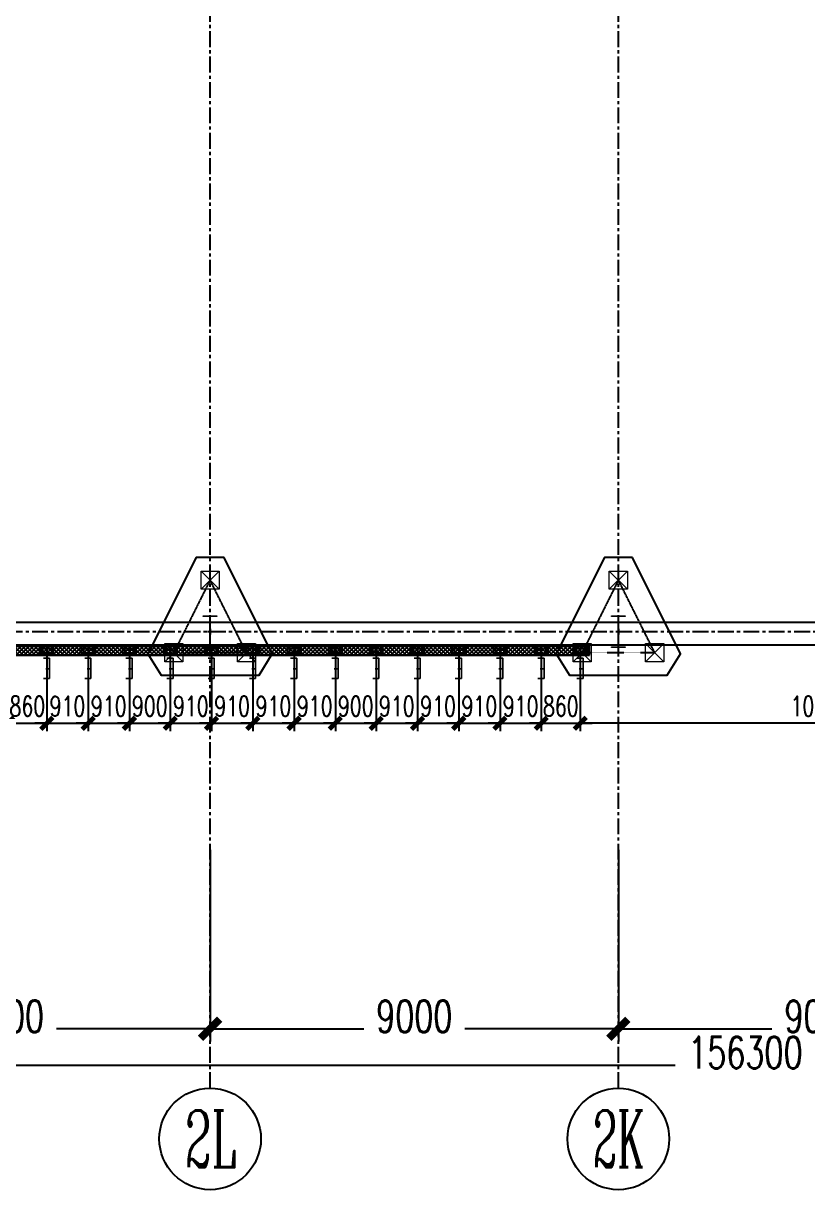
# Model space of a CAD drawing. Extents: x 782294 to 1727252, y -631030 to 17645.
# Drawn here: x 1080437 to 1097727, y -410193 to -384468 of the extents above; entities that cross this region are included whole.
import ezdxf
from ezdxf.enums import TextEntityAlignment as Align

# ---------------------------------------------------------------- set-up
doc = ezdxf.new("R2010")
doc.units = 0
doc.linetypes.add('CENTER', pattern=[2, 1.25, -0.25, 0.25, -0.25])
doc.layers.get('Defpoints').update_dxf_attribs({"color": 210})
for name, color, linetype in [('!ZN3-铝板幕墙-3', 3, 'Continuous'), ('2钢材断面', 2, 'Continuous'), ('30预埋件', 30, 'Continuous'), ('3符号', 3, 'Continuous'), ('40钢材投影', 40, 'Continuous'), ('ALT_CEN-0-30', 1, 'CENTER'), ('DIM', 173, 'Continuous'), ('DOTE', 1, 'CENTER'), ('S-BKL', 4, 'Continuous'), ('S-DOTE1', 140, 'CENTER'), ('S-HATCH1-W', 252, 'Continuous'), ('结构轮廓线', 1, 'Continuous')]:
    doc.layers.add(name, color=color, linetype=linetype)
doc.layers.add('S-col', color=2, linetype='Continuous', lineweight=0)
doc.layers.add('S-zhuang', color=1, linetype='Continuous', lineweight=0)
doc.styles.add('_TCH_AXIS', font='COMPLEX', dxfattribs={"bigfont": 'GBCBIG'})
doc.styles.add('DHTEXT-1', font='romans.shx', dxfattribs={"width": 0.7, "bigfont": 'chinese.shx'})
doc.dimstyles.new('ZN175', dxfattribs={"dimscale": 175, "dimtxt": 2.5, "dimasz": 1.5, "dimexe": 1, "dimexo": 2, "dimgap": 0.9, "dimtad": 1, "dimdec": 0, "dimdsep": 46, "dimtxsty": 'DHTEXT-1', "dimblk": 'ARCHTICK', "dimcen": 2.5, "dimclrd": 173, "dimclre": 173, "dimclrt": 7, "dimazin": 2, "dimtfac": 1, "dimtdec": 0, "dimtix": 1, "dimtmove": 2, "dimatfit": 3, "dimfxl": 0, "dimtolj": 1, "dimtzin": 0, "dimarcsym": 0})
doc.dimstyles.new('ZN280', dxfattribs={"dimscale": 280, "dimtxt": 2.5, "dimasz": 1.5, "dimexe": 1, "dimexo": 2, "dimgap": 0.9, "dimtad": 1, "dimdec": 0, "dimdsep": 46, "dimtxsty": 'DHTEXT-1', "dimblk": 'ARCHTICK', "dimcen": 2.5, "dimclrd": 173, "dimclre": 173, "dimclrt": 7, "dimazin": 2, "dimtfac": 1, "dimtdec": 0, "dimtix": 1, "dimtmove": 2, "dimatfit": 3, "dimfxl": 0, "dimarcsym": 0})

# ---------------------------------------------------------------- blocks, each defined once
blk = doc.blocks.new('_ArchTick')
at = {"color": 0, "linetype": 'ByBlock', "const_width": 0.4}
blk.add_lwpolyline([(-0.5, -0.5), (0.5, 0.5)], dxfattribs=at)
blk = doc.blocks.new('*D1442')
at = {"layer": 'Defpoints', "color": 0, "ltscale": 2800, "transparency": 16777216}
for p in [(57300, -4250), (66300, -4250), (66300, -8759)]:
    blk.add_point(p, dxfattribs=at)
at = {"layer": 'DIM', "color": 173, "linetype": 'ByBlock', "lineweight": -2, "ltscale": 2800, "transparency": 16777216}
for p, q in [((57300, -4810), (57300, -9039)), ((66300, -4810), (66300, -9039)), ((57300, -8759), (60685, -8759)), ((66300, -8759), (62915, -8759))]:
    blk.add_line(p, q, dxfattribs=at)
at = {"layer": 'DIM', "color": 173, "lineweight": -2, "ltscale": 2800, "transparency": 16777216, "xscale": 420, "yscale": 420, "zscale": 420, "rotation": 180}
blk.add_blockref('_ArchTick', (57300, -8759), dxfattribs=at)
at = {"layer": 'DIM', "color": 173, "lineweight": -2, "ltscale": 2800, "transparency": 16777216, "xscale": 420, "yscale": 420, "zscale": 420}
blk.add_blockref('_ArchTick', (66300, -8759), dxfattribs=at)
at = {"layer": 'DIM', "color": 7, "ltscale": 2800, "transparency": 16777216, "insert": (61800, -8484), "char_height": 700, "attachment_point": 5, "style": 'DHTEXT-1'}
blk.add_mtext('9000', dxfattribs=at)
blk = doc.blocks.new('*D1443')
at = {"layer": 'Defpoints', "color": 0, "ltscale": 2800, "transparency": 16777216}
for p in [(66300, -4250), (75300, -4250), (75300, -8759)]:
    blk.add_point(p, dxfattribs=at)
at = {"layer": 'DIM', "color": 173, "linetype": 'ByBlock', "lineweight": -2, "ltscale": 2800, "transparency": 16777216}
for p, q in [((66300, -4810), (66300, -9039)), ((75300, -4810), (75300, -9039)), ((66300, -8759), (69685, -8759)), ((75300, -8759), (71915, -8759))]:
    blk.add_line(p, q, dxfattribs=at)
at = {"layer": 'DIM', "color": 173, "lineweight": -2, "ltscale": 2800, "transparency": 16777216, "xscale": 420, "yscale": 420, "zscale": 420, "rotation": 180}
blk.add_blockref('_ArchTick', (66300, -8759), dxfattribs=at)
at = {"layer": 'DIM', "color": 173, "lineweight": -2, "ltscale": 2800, "transparency": 16777216, "xscale": 420, "yscale": 420, "zscale": 420}
blk.add_blockref('_ArchTick', (75300, -8759), dxfattribs=at)
at = {"layer": 'DIM', "color": 7, "ltscale": 2800, "transparency": 16777216, "insert": (70800, -8484), "char_height": 700, "attachment_point": 5, "style": 'DHTEXT-1'}
blk.add_mtext('9000', dxfattribs=at)
blk = doc.blocks.new('*D1444')
at = {"layer": 'Defpoints', "color": 0, "ltscale": 2800, "transparency": 16777216}
for p in [(75300, -4250), (84300, -4250), (84300, -8759)]:
    blk.add_point(p, dxfattribs=at)
at = {"layer": 'DIM', "color": 173, "linetype": 'ByBlock', "lineweight": -2, "ltscale": 2800, "transparency": 16777216}
for p, q in [((75300, -4810), (75300, -9039)), ((84300, -4810), (84300, -9039)), ((75300, -8759), (78685, -8759)), ((84300, -8759), (80915, -8759))]:
    blk.add_line(p, q, dxfattribs=at)
at = {"layer": 'DIM', "color": 173, "lineweight": -2, "ltscale": 2800, "transparency": 16777216, "xscale": 420, "yscale": 420, "zscale": 420, "rotation": 180}
blk.add_blockref('_ArchTick', (75300, -8759), dxfattribs=at)
at = {"layer": 'DIM', "color": 173, "lineweight": -2, "ltscale": 2800, "transparency": 16777216, "xscale": 420, "yscale": 420, "zscale": 420}
blk.add_blockref('_ArchTick', (84300, -8759), dxfattribs=at)
at = {"layer": 'DIM', "color": 7, "ltscale": 2800, "transparency": 16777216, "insert": (79800, -8484), "char_height": 700, "attachment_point": 5, "style": 'DHTEXT-1'}
blk.add_mtext('9000', dxfattribs=at)
blk = doc.blocks.new('*D1427')
at = {"layer": 'Defpoints', "color": 0, "ltscale": 2800, "transparency": 16777216}
for p in [(0, -4350), (156300, -4350), (156300, -9559)]:
    blk.add_point(p, dxfattribs=at)
at = {"layer": 'DIM', "color": 173, "linetype": 'ByBlock', "lineweight": -2, "ltscale": 2800, "transparency": 16777216}
for p, q in [((0, -4910), (0, -9839)), ((156300, -4910), (156300, -9839)), ((0, -9559), (76553, -9559)), ((156300, -9559), (79647, -9559))]:
    blk.add_line(p, q, dxfattribs=at)
at = {"layer": 'DIM', "color": 173, "lineweight": -2, "ltscale": 2800, "transparency": 16777216, "xscale": 420, "yscale": 420, "zscale": 420, "rotation": 180}
blk.add_blockref('_ArchTick', (0, -9559), dxfattribs=at)
at = {"layer": 'DIM', "color": 173, "lineweight": -2, "ltscale": 2800, "transparency": 16777216, "xscale": 420, "yscale": 420, "zscale": 420}
blk.add_blockref('_ArchTick', (156300, -9559), dxfattribs=at)
at = {"layer": 'DIM', "color": 7, "ltscale": 2800, "transparency": 16777216, "insert": (78100, -9284), "char_height": 700, "attachment_point": 5, "style": 'DHTEXT-1'}
blk.add_mtext('156300', dxfattribs=at)
blk = doc.blocks.new('卓越-轴号')
blk.add_circle((0, 0), 4)
at = {"color": 0, "style": '_TCH_AXIS', "width": 1.041667, "flags": 8}
blk.add_attdef('A', text='', height=4.48, dxfattribs=at).set_placement((-2, -2.24), (2, -2.24), align=Align.FIT)
blk = doc.blocks.new('20250913105916')
at = {"layer": '结构轮廓线', "color": 1, "ltscale": 500}
for p, q in [((74660, -520), (74660, -300)), ((61640, -520), (74660, -520))]:
    blk.add_line(p, q, dxfattribs=at)
blk = doc.blocks.new('20250902145151')
at = {"layer": '2钢材断面'}
for p, q in [((150, 100), (-150, 100)), ((-150, 100), (-150, -100)), ((150, -100), (150, 100)), ((-150, -100), (150, -100))]:
    blk.add_line(p, q, dxfattribs=at)
at = {"layer": '40钢材投影'}
for centre, radius in [((-100, 50), 10), ((-100, 50), 5), ((0, 50), 10), ((0, 50), 5), ((100, 50), 10), ((100, 50), 5), ((-100, -50), 10), ((-100, -50), 5), ((0, -50), 10), ((0, -50), 5), ((100, -50), 10), ((100, -50), 5)]:
    blk.add_circle(centre, radius, dxfattribs=at)
at = {"layer": 'ALT_CEN-0-30', "ltscale": 20}
for p, q in [((-150, 50), (150, 50)), ((-100, 100), (-100, -100)), ((0, 100), (0, -100)), ((100, 100), (100, -100)), ((-150, -50), (150, -50))]:
    blk.add_line(p, q, dxfattribs=at)
blk = doc.blocks.new('20250912153858')
at = {"ltscale": 50}
blk.add_blockref('20250902145151', (0, 100), dxfattribs=at)
at = {"layer": '30预埋件', "style": 'DHTEXT-1', "text_generation_flag": 6, "width": 0.55}
blk.add_attdef('B', (105, -65), '', height=450, dxfattribs=at)
blk = doc.blocks.new('20250913102643')
at = {"layer": '结构轮廓线', "ltscale": 500}
for p in [(62700, -520), (63610, -520), (64520, -520), (65420, -520), (66330, -520), (67240, -520), (68150, -520), (69060, -520), (69960, -520), (70870, -520), (71780, -520), (72690, -520), (73600, -520), (74460, -520)]:
    blk.add_blockref('20250912153858', p, dxfattribs=at).add_auto_attribs({'B': 'E'})
blk = doc.blocks.new('*D863')
at = {"layer": 'Defpoints', "color": 0, "ltscale": 1750, "transparency": 16777216}
for p in [(1091855, -397877), (1092715, -397877), (1092715, -399906)]:
    blk.add_point(p, dxfattribs=at)
at = {"layer": 'DIM', "color": 173, "linetype": 'ByBlock', "lineweight": -2, "ltscale": 1750, "transparency": 16777216}
for p, q in [((1091855, -398227), (1091855, -400081)), ((1092715, -398227), (1092715, -400081)), ((1091855, -399906), (1091592, -399906)), ((1091855, -399906), (1092715, -399906)), ((1092715, -399906), (1092977, -399906))]:
    blk.add_line(p, q, dxfattribs=at)
at = {"layer": 'DIM', "color": 173, "lineweight": -2, "ltscale": 1750, "transparency": 16777216, "xscale": 262.5, "yscale": 262.5, "zscale": 262.5}
blk.add_blockref('_ArchTick', (1091855, -399906), dxfattribs=at)
at = {"layer": 'DIM', "color": 173, "lineweight": -2, "ltscale": 1750, "transparency": 16777216, "xscale": 262.5, "yscale": 262.5, "zscale": 262.5, "rotation": 180}
blk.add_blockref('_ArchTick', (1092715, -399906), dxfattribs=at)
at = {"layer": 'DIM', "color": 7, "ltscale": 1750, "transparency": 16777216, "insert": (1092285, -399529), "char_height": 437.5, "attachment_point": 5, "style": 'DHTEXT-1'}
blk.add_mtext('\\A1;860', dxfattribs=at)
blk = doc.blocks.new('*D864')
at = {"layer": 'Defpoints', "color": 0, "ltscale": 1750, "transparency": 16777216}
for p in [(1090945, -397877), (1091855, -397877), (1091855, -399906)]:
    blk.add_point(p, dxfattribs=at)
at = {"layer": 'DIM', "color": 173, "linetype": 'ByBlock', "lineweight": -2, "ltscale": 1750, "transparency": 16777216}
for p, q in [((1090945, -398227), (1090945, -400081)), ((1091855, -398227), (1091855, -400081)), ((1090945, -399906), (1090682, -399906)), ((1090945, -399906), (1091855, -399906)), ((1091855, -399906), (1092117, -399906))]:
    blk.add_line(p, q, dxfattribs=at)
at = {"layer": 'DIM', "color": 173, "lineweight": -2, "ltscale": 1750, "transparency": 16777216, "xscale": 262.5, "yscale": 262.5, "zscale": 262.5}
blk.add_blockref('_ArchTick', (1090945, -399906), dxfattribs=at)
at = {"layer": 'DIM', "color": 173, "lineweight": -2, "ltscale": 1750, "transparency": 16777216, "xscale": 262.5, "yscale": 262.5, "zscale": 262.5, "rotation": 180}
blk.add_blockref('_ArchTick', (1091855, -399906), dxfattribs=at)
at = {"layer": 'DIM', "color": 7, "ltscale": 1750, "transparency": 16777216, "insert": (1091400, -399529), "char_height": 437.5, "attachment_point": 5, "style": 'DHTEXT-1'}
blk.add_mtext('\\A1;910', dxfattribs=at)
blk = doc.blocks.new('*D865')
at = {"layer": 'Defpoints', "color": 0, "ltscale": 1750, "transparency": 16777216}
for p in [(1090035, -397877), (1090945, -397877), (1090945, -399906)]:
    blk.add_point(p, dxfattribs=at)
at = {"layer": 'DIM', "color": 173, "linetype": 'ByBlock', "lineweight": -2, "ltscale": 1750, "transparency": 16777216}
for p, q in [((1090035, -398227), (1090035, -400081)), ((1090945, -398227), (1090945, -400081)), ((1090035, -399906), (1089772, -399906)), ((1090035, -399906), (1090945, -399906)), ((1090945, -399906), (1091207, -399906))]:
    blk.add_line(p, q, dxfattribs=at)
at = {"layer": 'DIM', "color": 173, "lineweight": -2, "ltscale": 1750, "transparency": 16777216, "xscale": 262.5, "yscale": 262.5, "zscale": 262.5}
blk.add_blockref('_ArchTick', (1090035, -399906), dxfattribs=at)
at = {"layer": 'DIM', "color": 173, "lineweight": -2, "ltscale": 1750, "transparency": 16777216, "xscale": 262.5, "yscale": 262.5, "zscale": 262.5, "rotation": 180}
blk.add_blockref('_ArchTick', (1090945, -399906), dxfattribs=at)
at = {"layer": 'DIM', "color": 7, "ltscale": 1750, "transparency": 16777216, "insert": (1090490, -399529), "char_height": 437.5, "attachment_point": 5, "style": 'DHTEXT-1'}
blk.add_mtext('\\A1;910', dxfattribs=at)
blk = doc.blocks.new('*D866')
at = {"layer": 'Defpoints', "color": 0, "ltscale": 1750, "transparency": 16777216}
for p in [(1089125, -397877), (1090035, -397877), (1090035, -399906)]:
    blk.add_point(p, dxfattribs=at)
at = {"layer": 'DIM', "color": 173, "linetype": 'ByBlock', "lineweight": -2, "ltscale": 1750, "transparency": 16777216}
for p, q in [((1089125, -398227), (1089125, -400081)), ((1090035, -398227), (1090035, -400081)), ((1089125, -399906), (1088862, -399906)), ((1089125, -399906), (1090035, -399906)), ((1090035, -399906), (1090297, -399906))]:
    blk.add_line(p, q, dxfattribs=at)
at = {"layer": 'DIM', "color": 173, "lineweight": -2, "ltscale": 1750, "transparency": 16777216, "xscale": 262.5, "yscale": 262.5, "zscale": 262.5}
blk.add_blockref('_ArchTick', (1089125, -399906), dxfattribs=at)
at = {"layer": 'DIM', "color": 173, "lineweight": -2, "ltscale": 1750, "transparency": 16777216, "xscale": 262.5, "yscale": 262.5, "zscale": 262.5, "rotation": 180}
blk.add_blockref('_ArchTick', (1090035, -399906), dxfattribs=at)
at = {"layer": 'DIM', "color": 7, "ltscale": 1750, "transparency": 16777216, "insert": (1089580, -399529), "char_height": 437.5, "attachment_point": 5, "style": 'DHTEXT-1'}
blk.add_mtext('\\A1;910', dxfattribs=at)
blk = doc.blocks.new('*D867')
at = {"layer": 'Defpoints', "color": 0, "ltscale": 1750, "transparency": 16777216}
for p in [(1088215, -397877), (1089125, -397877), (1089125, -399906)]:
    blk.add_point(p, dxfattribs=at)
at = {"layer": 'DIM', "color": 173, "linetype": 'ByBlock', "lineweight": -2, "ltscale": 1750, "transparency": 16777216}
for p, q in [((1088215, -398227), (1088215, -400081)), ((1089125, -398227), (1089125, -400081)), ((1088215, -399906), (1087952, -399906)), ((1088215, -399906), (1089125, -399906)), ((1089125, -399906), (1089387, -399906))]:
    blk.add_line(p, q, dxfattribs=at)
at = {"layer": 'DIM', "color": 173, "lineweight": -2, "ltscale": 1750, "transparency": 16777216, "xscale": 262.5, "yscale": 262.5, "zscale": 262.5}
blk.add_blockref('_ArchTick', (1088215, -399906), dxfattribs=at)
at = {"layer": 'DIM', "color": 173, "lineweight": -2, "ltscale": 1750, "transparency": 16777216, "xscale": 262.5, "yscale": 262.5, "zscale": 262.5, "rotation": 180}
blk.add_blockref('_ArchTick', (1089125, -399906), dxfattribs=at)
at = {"layer": 'DIM', "color": 7, "ltscale": 1750, "transparency": 16777216, "insert": (1088670, -399529), "char_height": 437.5, "attachment_point": 5, "style": 'DHTEXT-1'}
blk.add_mtext('\\A1;910', dxfattribs=at)
blk = doc.blocks.new('*D868')
at = {"layer": 'Defpoints', "color": 0, "ltscale": 1750, "transparency": 16777216}
for p in [(1087315, -397877), (1088215, -397877), (1088215, -399906)]:
    blk.add_point(p, dxfattribs=at)
at = {"layer": 'DIM', "color": 173, "linetype": 'ByBlock', "lineweight": -2, "ltscale": 1750, "transparency": 16777216}
for p, q in [((1087315, -398227), (1087315, -400081)), ((1088215, -398227), (1088215, -400081)), ((1087315, -399906), (1087052, -399906)), ((1087315, -399906), (1088215, -399906)), ((1088215, -399906), (1088477, -399906))]:
    blk.add_line(p, q, dxfattribs=at)
at = {"layer": 'DIM', "color": 173, "lineweight": -2, "ltscale": 1750, "transparency": 16777216, "xscale": 262.5, "yscale": 262.5, "zscale": 262.5}
blk.add_blockref('_ArchTick', (1087315, -399906), dxfattribs=at)
at = {"layer": 'DIM', "color": 173, "lineweight": -2, "ltscale": 1750, "transparency": 16777216, "xscale": 262.5, "yscale": 262.5, "zscale": 262.5, "rotation": 180}
blk.add_blockref('_ArchTick', (1088215, -399906), dxfattribs=at)
at = {"layer": 'DIM', "color": 7, "ltscale": 1750, "transparency": 16777216, "insert": (1087765, -399529), "char_height": 437.5, "attachment_point": 5, "style": 'DHTEXT-1'}
blk.add_mtext('\\A1;900', dxfattribs=at)
blk = doc.blocks.new('*D869')
at = {"layer": 'Defpoints', "color": 0, "ltscale": 1750, "transparency": 16777216}
for p in [(1086405, -397877), (1087315, -397877), (1087315, -399906)]:
    blk.add_point(p, dxfattribs=at)
at = {"layer": 'DIM', "color": 173, "linetype": 'ByBlock', "lineweight": -2, "ltscale": 1750, "transparency": 16777216}
for p, q in [((1086405, -398227), (1086405, -400081)), ((1087315, -398227), (1087315, -400081)), ((1086405, -399906), (1086142, -399906)), ((1086405, -399906), (1087315, -399906)), ((1087315, -399906), (1087577, -399906))]:
    blk.add_line(p, q, dxfattribs=at)
at = {"layer": 'DIM', "color": 173, "lineweight": -2, "ltscale": 1750, "transparency": 16777216, "xscale": 262.5, "yscale": 262.5, "zscale": 262.5}
blk.add_blockref('_ArchTick', (1086405, -399906), dxfattribs=at)
at = {"layer": 'DIM', "color": 173, "lineweight": -2, "ltscale": 1750, "transparency": 16777216, "xscale": 262.5, "yscale": 262.5, "zscale": 262.5, "rotation": 180}
blk.add_blockref('_ArchTick', (1087315, -399906), dxfattribs=at)
at = {"layer": 'DIM', "color": 7, "ltscale": 1750, "transparency": 16777216, "insert": (1086860, -399529), "char_height": 437.5, "attachment_point": 5, "style": 'DHTEXT-1'}
blk.add_mtext('\\A1;910', dxfattribs=at)
blk = doc.blocks.new('*D870')
at = {"layer": 'Defpoints', "color": 0, "ltscale": 1750, "transparency": 16777216}
for p in [(1085495, -397877), (1086405, -397877), (1086405, -399906)]:
    blk.add_point(p, dxfattribs=at)
at = {"layer": 'DIM', "color": 173, "linetype": 'ByBlock', "lineweight": -2, "ltscale": 1750, "transparency": 16777216}
for p, q in [((1085495, -398227), (1085495, -400081)), ((1086405, -398227), (1086405, -400081)), ((1085495, -399906), (1085232, -399906)), ((1085495, -399906), (1086405, -399906)), ((1086405, -399906), (1086667, -399906))]:
    blk.add_line(p, q, dxfattribs=at)
at = {"layer": 'DIM', "color": 173, "lineweight": -2, "ltscale": 1750, "transparency": 16777216, "xscale": 262.5, "yscale": 262.5, "zscale": 262.5}
blk.add_blockref('_ArchTick', (1085495, -399906), dxfattribs=at)
at = {"layer": 'DIM', "color": 173, "lineweight": -2, "ltscale": 1750, "transparency": 16777216, "xscale": 262.5, "yscale": 262.5, "zscale": 262.5, "rotation": 180}
blk.add_blockref('_ArchTick', (1086405, -399906), dxfattribs=at)
at = {"layer": 'DIM', "color": 7, "ltscale": 1750, "transparency": 16777216, "insert": (1085950, -399529), "char_height": 437.5, "attachment_point": 5, "style": 'DHTEXT-1'}
blk.add_mtext('\\A1;910', dxfattribs=at)
blk = doc.blocks.new('*D871')
at = {"layer": 'Defpoints', "color": 0, "ltscale": 1750, "transparency": 16777216}
for p in [(1084585, -397877), (1085495, -397877), (1085495, -399906)]:
    blk.add_point(p, dxfattribs=at)
at = {"layer": 'DIM', "color": 173, "linetype": 'ByBlock', "lineweight": -2, "ltscale": 1750, "transparency": 16777216}
for p, q in [((1084585, -398227), (1084585, -400081)), ((1085495, -398227), (1085495, -400081)), ((1084585, -399906), (1084322, -399906)), ((1084585, -399906), (1085495, -399906)), ((1085495, -399906), (1085757, -399906))]:
    blk.add_line(p, q, dxfattribs=at)
at = {"layer": 'DIM', "color": 173, "lineweight": -2, "ltscale": 1750, "transparency": 16777216, "xscale": 262.5, "yscale": 262.5, "zscale": 262.5}
blk.add_blockref('_ArchTick', (1084585, -399906), dxfattribs=at)
at = {"layer": 'DIM', "color": 173, "lineweight": -2, "ltscale": 1750, "transparency": 16777216, "xscale": 262.5, "yscale": 262.5, "zscale": 262.5, "rotation": 180}
blk.add_blockref('_ArchTick', (1085495, -399906), dxfattribs=at)
at = {"layer": 'DIM', "color": 7, "ltscale": 1750, "transparency": 16777216, "insert": (1085040, -399529), "char_height": 437.5, "attachment_point": 5, "style": 'DHTEXT-1'}
blk.add_mtext('\\A1;910', dxfattribs=at)
blk = doc.blocks.new('*D872')
at = {"layer": 'Defpoints', "color": 0, "ltscale": 1750, "transparency": 16777216}
for p in [(1083675, -397877), (1084585, -397877), (1084585, -399906)]:
    blk.add_point(p, dxfattribs=at)
at = {"layer": 'DIM', "color": 173, "linetype": 'ByBlock', "lineweight": -2, "ltscale": 1750, "transparency": 16777216}
for p, q in [((1083675, -398227), (1083675, -400081)), ((1084585, -398227), (1084585, -400081)), ((1083675, -399906), (1083412, -399906)), ((1083675, -399906), (1084585, -399906)), ((1084585, -399906), (1084847, -399906))]:
    blk.add_line(p, q, dxfattribs=at)
at = {"layer": 'DIM', "color": 173, "lineweight": -2, "ltscale": 1750, "transparency": 16777216, "xscale": 262.5, "yscale": 262.5, "zscale": 262.5}
blk.add_blockref('_ArchTick', (1083675, -399906), dxfattribs=at)
at = {"layer": 'DIM', "color": 173, "lineweight": -2, "ltscale": 1750, "transparency": 16777216, "xscale": 262.5, "yscale": 262.5, "zscale": 262.5, "rotation": 180}
blk.add_blockref('_ArchTick', (1084585, -399906), dxfattribs=at)
at = {"layer": 'DIM', "color": 7, "ltscale": 1750, "transparency": 16777216, "insert": (1084130, -399529), "char_height": 437.5, "attachment_point": 5, "style": 'DHTEXT-1'}
blk.add_mtext('\\A1;910', dxfattribs=at)
blk = doc.blocks.new('*D873')
at = {"layer": 'Defpoints', "color": 0, "ltscale": 1750, "transparency": 16777216}
for p in [(1082775, -397877), (1083675, -397877), (1083675, -399906)]:
    blk.add_point(p, dxfattribs=at)
at = {"layer": 'DIM', "color": 173, "linetype": 'ByBlock', "lineweight": -2, "ltscale": 1750, "transparency": 16777216}
for p, q in [((1082775, -398227), (1082775, -400081)), ((1083675, -398227), (1083675, -400081)), ((1082775, -399906), (1082512, -399906)), ((1082775, -399906), (1083675, -399906)), ((1083675, -399906), (1083937, -399906))]:
    blk.add_line(p, q, dxfattribs=at)
at = {"layer": 'DIM', "color": 173, "lineweight": -2, "ltscale": 1750, "transparency": 16777216, "xscale": 262.5, "yscale": 262.5, "zscale": 262.5}
blk.add_blockref('_ArchTick', (1082775, -399906), dxfattribs=at)
at = {"layer": 'DIM', "color": 173, "lineweight": -2, "ltscale": 1750, "transparency": 16777216, "xscale": 262.5, "yscale": 262.5, "zscale": 262.5, "rotation": 180}
blk.add_blockref('_ArchTick', (1083675, -399906), dxfattribs=at)
at = {"layer": 'DIM', "color": 7, "ltscale": 1750, "transparency": 16777216, "insert": (1083225, -399529), "char_height": 437.5, "attachment_point": 5, "style": 'DHTEXT-1'}
blk.add_mtext('\\A1;900', dxfattribs=at)
blk = doc.blocks.new('*D874')
at = {"layer": 'Defpoints', "color": 0, "ltscale": 1750, "transparency": 16777216}
for p in [(1081865, -397877), (1082775, -397877), (1082775, -399906)]:
    blk.add_point(p, dxfattribs=at)
at = {"layer": 'DIM', "color": 173, "linetype": 'ByBlock', "lineweight": -2, "ltscale": 1750, "transparency": 16777216}
for p, q in [((1081865, -398227), (1081865, -400081)), ((1082775, -398227), (1082775, -400081)), ((1081865, -399906), (1081602, -399906)), ((1081865, -399906), (1082775, -399906)), ((1082775, -399906), (1083037, -399906))]:
    blk.add_line(p, q, dxfattribs=at)
at = {"layer": 'DIM', "color": 173, "lineweight": -2, "ltscale": 1750, "transparency": 16777216, "xscale": 262.5, "yscale": 262.5, "zscale": 262.5}
blk.add_blockref('_ArchTick', (1081865, -399906), dxfattribs=at)
at = {"layer": 'DIM', "color": 173, "lineweight": -2, "ltscale": 1750, "transparency": 16777216, "xscale": 262.5, "yscale": 262.5, "zscale": 262.5, "rotation": 180}
blk.add_blockref('_ArchTick', (1082775, -399906), dxfattribs=at)
at = {"layer": 'DIM', "color": 7, "ltscale": 1750, "transparency": 16777216, "insert": (1082320, -399529), "char_height": 437.5, "attachment_point": 5, "style": 'DHTEXT-1'}
blk.add_mtext('\\A1;910', dxfattribs=at)
blk = doc.blocks.new('*D875')
at = {"layer": 'Defpoints', "color": 0, "ltscale": 1750, "transparency": 16777216}
for p in [(1080955, -397877), (1081865, -397877), (1081865, -399906)]:
    blk.add_point(p, dxfattribs=at)
at = {"layer": 'DIM', "color": 173, "linetype": 'ByBlock', "lineweight": -2, "ltscale": 1750, "transparency": 16777216}
for p, q in [((1080955, -398227), (1080955, -400081)), ((1081865, -398227), (1081865, -400081)), ((1080955, -399906), (1080692, -399906)), ((1080955, -399906), (1081865, -399906)), ((1081865, -399906), (1082127, -399906))]:
    blk.add_line(p, q, dxfattribs=at)
at = {"layer": 'DIM', "color": 173, "lineweight": -2, "ltscale": 1750, "transparency": 16777216, "xscale": 262.5, "yscale": 262.5, "zscale": 262.5}
blk.add_blockref('_ArchTick', (1080955, -399906), dxfattribs=at)
at = {"layer": 'DIM', "color": 173, "lineweight": -2, "ltscale": 1750, "transparency": 16777216, "xscale": 262.5, "yscale": 262.5, "zscale": 262.5, "rotation": 180}
blk.add_blockref('_ArchTick', (1081865, -399906), dxfattribs=at)
at = {"layer": 'DIM', "color": 7, "ltscale": 1750, "transparency": 16777216, "insert": (1081410, -399529), "char_height": 437.5, "attachment_point": 5, "style": 'DHTEXT-1'}
blk.add_mtext('\\A1;910', dxfattribs=at)
blk = doc.blocks.new('*D876')
at = {"layer": 'Defpoints', "color": 0, "ltscale": 1750, "transparency": 16777216}
for p in [(1080095, -397877), (1080955, -397877), (1080955, -399906)]:
    blk.add_point(p, dxfattribs=at)
at = {"layer": 'DIM', "color": 173, "linetype": 'ByBlock', "lineweight": -2, "ltscale": 1750, "transparency": 16777216}
for p, q in [((1080095, -398227), (1080095, -400081)), ((1080955, -398227), (1080955, -400081)), ((1080095, -399906), (1079832, -399906)), ((1080095, -399906), (1080955, -399906)), ((1080955, -399906), (1081217, -399906))]:
    blk.add_line(p, q, dxfattribs=at)
at = {"layer": 'DIM', "color": 173, "lineweight": -2, "ltscale": 1750, "transparency": 16777216, "xscale": 262.5, "yscale": 262.5, "zscale": 262.5}
blk.add_blockref('_ArchTick', (1080095, -399906), dxfattribs=at)
at = {"layer": 'DIM', "color": 173, "lineweight": -2, "ltscale": 1750, "transparency": 16777216, "xscale": 262.5, "yscale": 262.5, "zscale": 262.5, "rotation": 180}
blk.add_blockref('_ArchTick', (1080955, -399906), dxfattribs=at)
at = {"layer": 'DIM', "color": 7, "ltscale": 1750, "transparency": 16777216, "insert": (1080525, -399529), "char_height": 437.5, "attachment_point": 5, "style": 'DHTEXT-1'}
blk.add_mtext('\\A1;860', dxfattribs=at)
blk = doc.blocks.new('*D1479')
at = {"layer": 'Defpoints', "color": 0, "ltscale": 1750, "transparency": 16777216}
for p in [(1092715, -397877), (1103295, -397877), (1092715, -399906)]:
    blk.add_point(p, dxfattribs=at)
at = {"layer": 'DIM', "color": 173, "linetype": 'ByBlock', "lineweight": -2, "ltscale": 1750, "transparency": 16777216}
for p, q in [((1092715, -398227), (1092715, -400081)), ((1103295, -398227), (1103295, -400081)), ((1103295, -399906), (1092715, -399906))]:
    blk.add_line(p, q, dxfattribs=at)
at = {"layer": 'DIM', "color": 173, "lineweight": -2, "ltscale": 1750, "transparency": 16777216, "xscale": 262.5, "yscale": 262.5, "zscale": 262.5, "rotation": 180}
blk.add_blockref('_ArchTick', (1092715, -399906), dxfattribs=at)
at = {"layer": 'DIM', "color": 173, "lineweight": -2, "ltscale": 1750, "transparency": 16777216, "xscale": 262.5, "yscale": 262.5, "zscale": 262.5}
blk.add_blockref('_ArchTick', (1103295, -399906), dxfattribs=at)
at = {"layer": 'DIM', "color": 7, "ltscale": 1750, "transparency": 16777216, "insert": (1098005, -399529), "char_height": 437.5, "attachment_point": 5, "style": 'DHTEXT-1'}
blk.add_mtext('\\A1;10580', dxfattribs=at)
blk = doc.blocks.new('20250922145540')
at = {"layer": 'S-col'}
blk.add_lwpolyline([(-195790, 766820), (-195490, 766820), (-195490, 766808), (-195636, 766808), (-195636, 766132), (-195490, 766132), (-195490, 766120), (-195790, 766120), (-195790, 766132), (-195644, 766132), (-195644, 766808), (-195790, 766808)], close=True, dxfattribs=at)
blk = doc.blocks.new('S-ZHUANG-400')
at = {"layer": 'S-zhuang'}
for p, q in [((200, -200), (-200, 200)), ((-200, -200), (200, 200))]:
    blk.add_line(p, q, dxfattribs=at)
blk.add_lwpolyline([(-200, 200), (200, 200), (200, -200), (-200, -200)], close=True, dxfattribs=at)
blk = doc.blocks.new('CT3')
at = {"layer": 'S-DOTE1', "ltscale": 0.25}
for p, q in [((-101758, -257494), (-101758, -257614)), ((-101698, -257554), (-101818, -257554))]:
    blk.add_line(p, q, dxfattribs=at)
at = {"layer": 'S-DOTE1', "linetype": 'CENTER', "ltscale": 0.25}
blk.add_lwpolyline([(-100958, -258016), (-101758, -256416), (-102558, -258016)], close=True, dxfattribs=at)
at = {"layer": 'S-HATCH1-W'}
blk.add_lwpolyline([(-101449, -255916), (-102067, -255916), (-103130, -258042), (-102837, -258516), (-100680, -258516), (-100387, -258042)], close=True, dxfattribs=at)
at = {"layer": 'S-zhuang', "rotation": 90}
for p in [(-101758, -256416), (-102558, -258016), (-100958, -258016)]:
    blk.add_blockref('S-ZHUANG-400', p, dxfattribs=at)
blk = doc.blocks.new('A$C8df6222d')
at = {"layer": 'S-HATCH1-W'}
h = blk.add_hatch(dxfattribs=at)
h.set_pattern_fill('ANSI37', color=256, scale=20)
h.set_pattern_definition([(45, (267058.46, 255298.27), (-44.90128, 44.90128), []), (135, (267058.46, 255298.27), (-44.90128, -44.90128), [])])
h.paths.add_polyline_path([(74610, -520), (74610, -320), (61690, -320), (61690, -520)])
at = {"layer": 'S-BKL'}
blk.add_line((156304, -300), (-4, -300), dxfattribs=at)
blk.add_lwpolyline([(156304, 200), (-4, 200)], dxfattribs=at)
at = {"layer": 'S-HATCH1-W'}
blk.add_lwpolyline([(61690, -320), (74610, -320), (74610, -520), (61690, -520)], close=True, dxfattribs=at)
for p in [(261940, -766470), (270940, -766470)]:
    blk.add_blockref('20250922145540', p)
at = {"layer": 'S-zhuang'}
for p in [(168058, 257554), (177058, 257554)]:
    blk.add_blockref('CT3', p, dxfattribs=at)
blk = doc.blocks.new('20250821100646')
at = {"layer": 'DOTE', "ltscale": 280}
for p, q in [((66300, -10067.4), (66300, 92720)), ((75300, -10067.4), (75300, 92720)), ((165204.2, 0), (-11095.8, 0))]:
    blk.add_line(p, q, dxfattribs=at)
at = {"layer": '3符号', "color": 7}
ref = blk.add_blockref('卓越-轴号', (66300, -11187.4), dxfattribs=dict(at, xscale=280, yscale=280, zscale=280))
ref.add_attrib('A', '2L', dxfattribs={"layer": '0', "color": 0, "height": 1254.4, "style": '_TCH_AXIS', "width": 0.535714}).set_placement((65740, -11814.6), (66860, -11814.6), align=Align.FIT)
ref = blk.add_blockref('卓越-轴号', (75300, -11187.4), dxfattribs=dict(at, xscale=280, yscale=280, zscale=280))
ref.add_attrib('A', '2K', dxfattribs={"layer": '0', "color": 0, "height": 1254.4, "style": '_TCH_AXIS', "width": 0.480769}).set_placement((74740, -11814.6), (75860, -11814.6), align=Align.FIT)
at = {"layer": 'DIM', "ltscale": 2800}
for base, p1, p2, picture, middle in [((156300, -9558.7), (0, -4350), (156300, -4350), '*D1427', (78100, -9283.7)), ((66300, -8758.7), (57300, -4250), (66300, -4250), '*D1442', (61800, -8483.7)), ((75300, -8758.7), (66300, -4250), (75300, -4250), '*D1443', (70800, -8483.7)), ((84300, -8758.7), (75300, -4250), (84300, -4250), '*D1444', (79800, -8483.7))]:
    dim = blk.add_linear_dim(base=base, p1=p1, p2=p2, angle=0, dimstyle='ZN280', dxfattribs=at)
    dim.commit()
    dim.dimension.update_dxf_attribs({"geometry": picture, "text_midpoint": middle, "dimtype": 129})

msp = doc.modelspace()

# ---------------------------------------------------------------- block references
at = {"layer": '!ZN3-铝板幕墙-3', "ltscale": 1750}
msp.add_blockref('A$C8df6222d', (1018254.9, -397885.7), dxfattribs=at)
at = {"layer": 'DIM', "ltscale": 1500}
msp.add_blockref('20250821100646', (1018254.9, -397885.7), dxfattribs=at)
at = {"layer": '结构轮廓线', "ltscale": 500}
for name in ['20250913105916', '20250913102643']:
    msp.add_blockref(name, (1018254.9, -397885.7), dxfattribs=at)

# ---------------------------------------------------------------- dimensions: what is measured, and where the dimension line sits
at = {"layer": 'DIM', "ltscale": 1750}
for base, p1, p2, picture, middle in [((1080954.9, -399905.7), (1080094.9, -397876.9), (1080954.9, -397876.9), '*D876', (1080524.9, -399529.5)), ((1081864.9, -399905.7), (1080954.9, -397876.9), (1081864.9, -397876.9), '*D875', (1081409.9, -399529.5)), ((1082774.9, -399905.7), (1081864.9, -397876.9), (1082774.9, -397876.9), '*D874', (1082319.9, -399529.5)), ((1083674.9, -399905.7), (1082774.9, -397876.9), (1083674.9, -397876.9), '*D873', (1083224.9, -399529.5)), ((1084584.9, -399905.7), (1083674.9, -397876.9), (1084584.9, -397876.9), '*D872', (1084129.9, -399529.5)), ((1085494.9, -399905.7), (1084584.9, -397876.9), (1085494.9, -397876.9), '*D871', (1085039.9, -399529.5)), ((1086404.9, -399905.7), (1085494.9, -397876.9), (1086404.9, -397876.9), '*D870', (1085949.9, -399529.5)), ((1087314.9, -399905.7), (1086404.9, -397876.9), (1087314.9, -397876.9), '*D869', (1086859.9, -399529.5)), ((1088214.9, -399905.7), (1087314.9, -397876.9), (1088214.9, -397876.9), '*D868', (1087764.9, -399529.5)), ((1089124.9, -399905.7), (1088214.9, -397876.9), (1089124.9, -397876.9), '*D867', (1088669.9, -399529.5)), ((1090034.9, -399905.7), (1089124.9, -397876.9), (1090034.9, -397876.9), '*D866', (1089579.9, -399529.5)), ((1090944.9, -399905.7), (1090034.9, -397876.9), (1090944.9, -397876.9), '*D865', (1090489.9, -399529.5)), ((1091854.9, -399905.7), (1090944.9, -397876.9), (1091854.9, -397876.9), '*D864', (1091399.9, -399529.5)), ((1092714.9, -399905.7), (1091854.9, -397876.9), (1092714.9, -397876.9), '*D863', (1092284.9, -399529.5)), ((1092714.9, -399905.7), (1103294.9, -397876.9), (1092714.9, -397876.9), '*D1479', (1098004.9, -399529.5))]:
    dim = msp.add_linear_dim(base=base, p1=p1, p2=p2, dimstyle='ZN175', dxfattribs=at)
    dim.commit()
    dim.dimension.update_dxf_attribs({"geometry": picture, "text_midpoint": middle})

doc.saveas('drawing.dxf')
